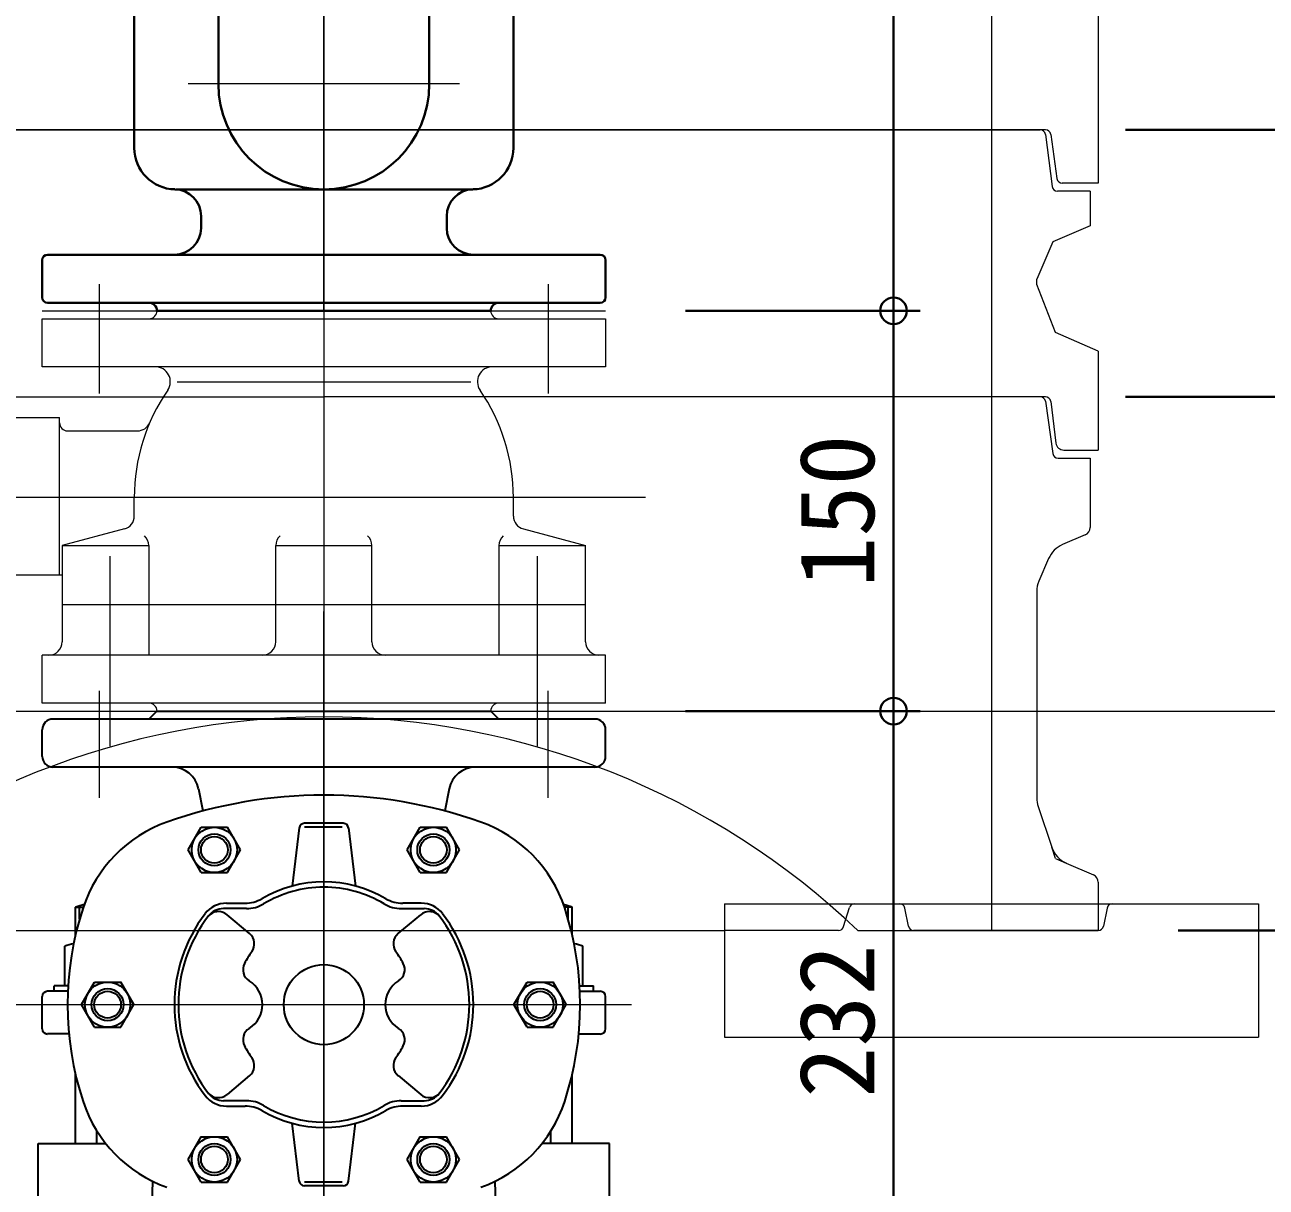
# Model space of a CAD drawing. Units: millimetres at full size, sheet at 1:20. Extents: x -5952 to 5966, y -3160 to 3160.
# Drawn here: x -2075.8 to -1610.8, y 1833.8 to 2269.3 of the extents above; entities that cross this region are included whole.
import ezdxf
from ezdxf.enums import TextEntityAlignment as Align

# ---------------------------------------------------------------- set-up
doc = ezdxf.new("R2010")
doc.units = ezdxf.units.MM
doc.header["$LTSCALE"] = 20
doc.header["$PDMODE"] = 32
doc.header["$PDSIZE"] = 10
for name, color, linetype, lineweight in [('0-5_TEMP01', 3, 'Continuous', 18), ('0-6_T字管', 6, 'Continuous', 35), ('0-7_躯体', 7, 'Continuous', 9), ('0-9_消火栓', 2, 'Continuous', 40), ('0-C_寸法', 1, 'Continuous', 40), ('1-1_補修弁', 7, 'Continuous', 9)]:
    doc.layers.add(name, color=color, linetype=linetype, lineweight=lineweight)
doc.styles.add('ＭＳ ゴシック', font='')
doc.styles.get('ＭＳ ゴシック').set_extended_font_data('MS Gothic')

msp = doc.modelspace()

# ---------------------------------------------------------------- linework, layer by layer
at = {"layer": '0-5_TEMP01'}
for p, q in [((-1963.77, 2462.48), (-1963.77, 2192.48)), ((-1963.77, 2162.18), (-1963.77, 2432.18)), ((-1963.77, 2268.68), (-1963.77, 2098.68)), ((-1963.77, 2262.48), (-1963.77, 1912.48)), ((-1912.95, 2247.18), (-2014.57, 2247.18)), ((-2047.76, 2131.18), (-2047.76, 2172.18)), ((-1879.77, 2172.18), (-1879.77, 2131.18)), ((-1963.77, 2169.87), (-1963.77, 1985.83)), ((-2069.26, 2162.18), (-1858.27, 2162.18)), ((-1963.77, 2162.48), (-1963.77, 1912.48)), ((-1843.26, 2092.18), (-2157.16, 2092.18)), ((-2043.77, 1998.99), (-2043.77, 2070.28)), ((-1883.76, 1998.99), (-1883.76, 2070.28)), ((-1963.77, 1413.99), (-1963.77, 2049.49)), ((-2047.76, 1979.72), (-2047.76, 2019.77)), ((-1879.77, 1979.72), (-1879.77, 2019.77)), ((-3243.76, 2012.18), (-111.07, 2012.18)), ((-1963.77, 1978.32), (-1963.77, 1618.49)), ((-2113.77, 1929.98), (-1813.77, 1929.98)), ((-2090.12, 1902.18), (-1848.52, 1902.18))]:
    msp.add_line(p, q, dxfattribs=at)
at = {"layer": '0-6_T字管'}
for p, q in [((-1862.26, 2009.18), (-2065.26, 2009.18)), ((-2026.27, 2012.18), (-2029.26, 2009.18)), ((-2026.27, 2012.18), (-1901.27, 2012.18)), ((-1901.27, 2012.18), (-1898.27, 2009.18)), ((-2069.26, 1995.19), (-2069.26, 2005.19)), ((-1858.27, 1995.19), (-1858.27, 2005.19)), ((-1862.26, 1991.19), (-2065.26, 1991.19)), ((-2010.71, 1983.07), (-2009.1, 1974.75)), ((-1916.83, 1983.07), (-1918.42, 1974.75)), ((-2014.57, 1960.18), (-2009.66, 1968.67)), ((-2009.66, 1968.67), (-1999.87, 1968.67)), ((-1994.96, 1960.18), (-1999.87, 1968.67)), ((-1972.98, 1968.38), (-1975.61, 1946.63)), ((-1956.94, 1968.67), (-1971.03, 1968.67)), ((-1956.54, 1970.14), (-1970.99, 1970.14)), ((-1954.55, 1968.38), (-1951.92, 1946.63)), ((-1932.56, 1960.18), (-1927.66, 1968.67)), ((-1927.66, 1968.67), (-1917.87, 1968.67)), ((-1912.97, 1960.18), (-1917.87, 1968.67)), ((-2009.66, 1951.7), (-2014.57, 1960.18)), ((-1999.87, 1951.7), (-1994.96, 1960.18)), ((-1927.66, 1951.7), (-1932.56, 1960.18)), ((-1917.87, 1951.7), (-1912.97, 1960.18)), ((-2009.66, 1951.7), (-1999.87, 1951.7)), ((-1927.66, 1951.7), (-1917.87, 1951.7)), ((-2000.26, 1940.18), (-1993.3, 1940.18)), ((-1927.27, 1940.18), (-1934.23, 1940.18)), ((-2056.76, 1928.4), (-2056.76, 1938.68)), ((-2056.76, 1938.68), (-2053.88, 1938.68)), ((-2055.26, 1934.18), (-2055.26, 1938.68)), ((-1992.75, 1938.18), (-2001.39, 1938.18)), ((-1991.59, 1928.79), (-2000.03, 1935.88)), ((-1935.94, 1928.79), (-1927.5, 1935.88)), ((-1934.78, 1938.18), (-1926.14, 1938.18)), ((-1870.77, 1938.68), (-1873.66, 1938.68)), ((-1872.27, 1934.18), (-1872.27, 1938.68)), ((-1870.77, 1928.4), (-1870.77, 1938.68)), ((-2060.77, 1909.18), (-2060.77, 1924.11)), ((-1866.76, 1909.18), (-1866.76, 1924.11)), ((-2059.66, 1907.18), (-2067.27, 1907.18)), ((-2064.76, 1907.18), (-2064.76, 1909.18)), ((-2059.55, 1909.18), (-2064.76, 1909.18)), ((-2054.56, 1902.18), (-2049.66, 1910.67)), ((-2049.66, 1910.67), (-2039.87, 1910.67)), ((-2034.96, 1902.18), (-2039.87, 1910.67)), ((-1892.57, 1902.18), (-1887.66, 1910.67)), ((-1887.66, 1910.67), (-1877.86, 1910.67)), ((-1872.96, 1902.18), (-1877.86, 1910.67)), ((-1867.97, 1909.18), (-1862.76, 1909.18)), ((-1867.88, 1907.18), (-1860.26, 1907.18)), ((-1862.76, 1907.18), (-1862.76, 1909.18)), ((-2069.26, 1893.18), (-2069.26, 1905.19)), ((-2049.66, 1893.69), (-2054.56, 1902.18)), ((-2039.87, 1893.69), (-2034.96, 1902.18)), ((-1887.66, 1893.69), (-1892.57, 1902.18)), ((-1877.86, 1893.69), (-1872.96, 1902.18)), ((-1858.27, 1893.18), (-1858.27, 1905.19)), ((-2049.66, 1893.69), (-2039.87, 1893.69)), ((-1887.66, 1893.69), (-1877.86, 1893.69)), ((-2059.24, 1891.19), (-2067.27, 1891.19)), ((-1868.29, 1891.19), (-1860.26, 1891.19)), ((-2056.76, 1850.19), (-2056.76, 1875.97)), ((-1991.59, 1875.58), (-2000.03, 1868.49)), ((-1935.94, 1875.58), (-1927.5, 1868.49)), ((-1870.77, 1850.19), (-1870.77, 1875.97)), ((-1992.75, 1866.19), (-2001.39, 1866.19)), ((-1934.78, 1866.19), (-1926.14, 1866.19)), ((-2000.26, 1864.19), (-1993.3, 1864.19)), ((-1927.27, 1864.19), (-1934.23, 1864.19)), ((-1972.98, 1835.99), (-1975.61, 1857.73)), ((-1954.55, 1835.99), (-1951.92, 1857.73)), ((-2048.76, 1850.19), (-2048.76, 1854.85)), ((-1994.96, 1844.18), (-1999.87, 1852.67)), ((-1912.97, 1844.18), (-1917.87, 1852.67)), ((-1878.76, 1850.19), (-1878.76, 1854.85)), ((-2070.77, 1814.19), (-2070.77, 1850.19)), ((-2070.77, 1850.19), (-2045.48, 1850.19)), ((-1856.77, 1850.19), (-1882.06, 1850.19)), ((-1856.77, 1814.19), (-1856.77, 1850.19)), ((-2009.66, 1835.7), (-2014.57, 1844.18)), ((-1999.87, 1835.7), (-1994.96, 1844.18)), ((-1927.66, 1835.7), (-1932.56, 1844.18)), ((-1917.87, 1835.7), (-1912.97, 1844.18)), ((-2028.39, 1818.72), (-2027.85, 1836.02)), ((-2009.66, 1835.7), (-1999.87, 1835.7)), ((-1956.94, 1835.7), (-1971.03, 1835.7)), ((-1956.54, 1834.23), (-1970.99, 1834.23)), ((-1927.66, 1835.7), (-1917.87, 1835.7)), ((-1899.14, 1818.72), (-1899.67, 1836.02))]:
    msp.add_line(p, q, dxfattribs=at)
for points in [[(-2014.57, 1844.18), (-2009.66, 1852.67), (-1999.87, 1852.67)], [(-1932.56, 1844.18), (-1927.66, 1852.67), (-1917.87, 1852.67)]]:
    msp.add_lwpolyline(points, dxfattribs=at)
for centre, radius in [((-2004.77, 1960.18), 8.48), ((-1922.76, 1960.18), 8.48), ((-2004.77, 1960.18), 6), ((-2004.77, 1960.18), 5), ((-1922.76, 1960.18), 6), ((-1922.76, 1960.18), 5), ((-1963.77, 1902.18), 15), ((-2044.76, 1902.18), 8.48), ((-2044.76, 1902.18), 6), ((-2044.76, 1902.18), 5), ((-1882.76, 1902.18), 8.48), ((-1882.76, 1902.18), 6), ((-1882.76, 1902.18), 5), ((-2004.77, 1844.18), 8.48), ((-1922.76, 1844.18), 8.48), ((-2004.77, 1844.18), 6), ((-2004.77, 1844.18), 5), ((-1922.76, 1844.18), 6), ((-1922.76, 1844.18), 5)]:
    msp.add_circle(centre, radius, dxfattribs=at)
for centre, radius, start, end in [((-2065.26, 2005.19), 4, 90, 180), ((-1862.26, 2005.19), 4, 0, 90), ((-2065.26, 1995.19), 4, 180, 270), ((-1862.26, 1995.19), 4, 270, 0), ((-2020.53, 1981.18), 10, 10.886, 90), ((-1907, 1981.18), 10, 90, 169.114), ((-1963.77, 1804.68), 176, 70.493, 109.507), ((-2005.51, 1922.51), 51, 109.507, 161.778), ((-1970.99, 1968.13), 2, 90, 173.107), ((-1956.54, 1968.13), 2, 6.893, 90), ((-1922.02, 1922.51), 51, 18.222, 70.493), ((-1963.77, 1902.18), 46, 59.683, 120.317), ((-1963.77, 1902.18), 44, 90, 120.862), ((-1963.77, 1902.18), 44, 59.138, 90), ((-2048.76, 1918.1), 22.09, 102.472, 111.239), ((-2000.26, 1930.19), 10, 90, 142.505), ((-1993.3, 1952.68), 12.5, 270, 300.317), ((-1992.75, 1950.68), 12.5, 270, 300.862), ((-1934.78, 1950.68), 12.5, 239.138, 270), ((-1934.23, 1952.68), 12.5, 239.683, 270), ((-1927.27, 1930.19), 10, 37.495, 90), ((-1878.76, 1918.1), 22.09, 68.761, 77.528), ((-1943.77, 1902.18), 116, 161.778, 198.222), ((-1963.77, 1902.18), 56, 142.505, 217.495), ((-1963.77, 1902.18), 54.5, 142.372, 217.628), ((-2003.24, 1932.05), 5, 50, 142.895), ((-2001.39, 1931.18), 7, 90, 142.372), ((-1924.29, 1932.05), 5, 37.105, 130), ((-1926.14, 1931.18), 7, 37.628, 90), ((-1963.77, 1902.18), 54.5, 322.372, 37.628), ((-1963.77, 1902.18), 56, 322.505, 37.495), ((-1983.76, 1902.18), 116, 341.778, 18.222), ((-2054.77, 1907.86), 17.33, 99.1, 110.256), ((-1994.8, 1924.96), 5, 323.723, 50), ((-1932.73, 1924.96), 5, 130, 216.277), ((-1872.76, 1907.86), 17.33, 69.744, 80.9), ((-1963.77, 1902.18), 33.5, 143.723, 152.533), ((-1963.77, 1902.18), 33.5, 27.467, 36.277), ((-1989.06, 1915.33), 5, 152.533, 238.005), ((-1938.48, 1915.33), 5, 301.995, 27.467), ((-1997.27, 1902.18), 10.5, 301.995, 58.005), ((-1930.26, 1902.18), 10.5, 121.995, 238.005), ((-2067.27, 1905.19), 2, 90, 180), ((-1860.26, 1905.19), 2, 0, 90), ((-2067.27, 1893.18), 2, 180, 270), ((-1989.06, 1889.04), 5, 121.995, 207.467), ((-1938.48, 1889.04), 5, 332.533, 58.005), ((-1860.26, 1893.18), 2, 270, 0), ((-1963.77, 1902.18), 33.5, 207.467, 216.277), ((-1963.77, 1902.18), 33.5, 323.723, 332.533), ((-1994.8, 1879.4), 5, 310, 36.277), ((-1932.73, 1879.4), 5, 143.723, 230), ((-2003.24, 1872.32), 5, 217.105, 310), ((-1924.29, 1872.32), 5, 230, 322.895), ((-2005.51, 1881.86), 51, 198.222, 250.493), ((-2000.26, 1874.18), 10, 217.495, 270), ((-2001.39, 1873.19), 7, 217.628, 270), ((-1992.75, 1853.69), 12.5, 59.138, 90), ((-1963.77, 1902.18), 44, 239.138, 300.862), ((-1934.78, 1853.69), 12.5, 90, 120.862), ((-1927.27, 1874.18), 10, 270, 322.505), ((-1926.14, 1873.19), 7, 270, 322.372), ((-1922.02, 1881.86), 51, 289.507, 341.778), ((-1993.3, 1851.69), 12.5, 59.683, 90), ((-1963.77, 1902.18), 46, 239.683, 300.317), ((-1934.23, 1851.69), 12.5, 90, 120.317), ((-1970.99, 1836.23), 2, 186.893, 270), ((-1956.54, 1836.23), 2, 270, 353.107)]:
    msp.add_arc(centre, radius, start, end, dxfattribs=at)
at = {"layer": '0-7_躯体'}
for p, q in [((-1713.77, 2429.98), (-1713.77, 2229.98)), ((-1673.76, 2273.19), (-1673.76, 2229.98)), ((-2234.03, 2229.98), (-1963.77, 2229.98)), ((-1963.77, 2229.98), (-2232.01, 2229.98)), ((-1693.51, 2229.98), (-1963.77, 2229.98)), ((-1963.77, 2229.98), (-1695.52, 2229.98)), ((-1713.77, 2229.98), (-1713.77, 2129.98)), ((-1693.54, 2228.24), (-1690.99, 2208.72)), ((-1691.53, 2228.26), (-1689.2, 2211.7)), ((-1673.76, 2229.98), (-1673.76, 2209.99)), ((-1673.76, 2209.99), (-1687.22, 2209.99)), ((-1676.77, 2206.99), (-1689.01, 2206.99)), ((-1676.77, 2206.99), (-1676.77, 2193.99)), ((-1676.77, 2193.99), (-1690.77, 2187.99)), ((-1690.77, 2187.99), (-1696.76, 2173.99)), ((-1696.76, 2171.99), (-1696.76, 2173.99)), ((-1689.76, 2153.99), (-1696.76, 2171.99)), ((-1673.76, 2146.99), (-1689.76, 2153.99)), ((-1673.76, 2146.99), (-1673.76, 2109.99)), ((-2234, 2129.98), (-1963.77, 2129.98)), ((-1693.53, 2129.98), (-1963.77, 2129.98)), ((-1713.77, 2129.98), (-1713.77, 1929.98)), ((-1693.52, 2128.26), (-1690.77, 2108.71)), ((-1691.54, 2128.23), (-1689.59, 2112.61)), ((-1688.8, 2106.99), (-1676.77, 2106.99)), ((-1688.8, 2106.99), (-1676.77, 2106.99)), ((-1686.62, 2109.99), (-1673.76, 2109.99)), ((-1676.77, 2106.99), (-1676.77, 2080.96)), ((-1678.59, 2078.2), (-1687.09, 2074.56)), ((-1692.34, 2069.3), (-1695.96, 2060.87)), ((-1696.76, 2056.93), (-1696.76, 1979.61)), ((-1696.25, 1976.44), (-1691.17, 1961.2)), ((-1689.76, 1956.98), (-1691.17, 1961.2)), ((-1673.76, 1948.02), (-1673.76, 1929.98)), ((-1813.77, 1939.99), (-1613.77, 1939.99)), ((-1813.77, 1939.99), (-1813.77, 1889.99)), ((-1613.77, 1939.99), (-1613.77, 1889.99)), ((-1769.1, 1931.41), (-1766.96, 1938.56)), ((-1744.85, 1931.59), (-1746.21, 1938.37)), ((-1670.45, 1938.37), (-1671.81, 1931.59)), ((-1771.02, 1929.98), (-1813.77, 1929.98)), ((-1763.77, 1929.98), (-1673.76, 1929.98)), ((-1673.76, 1929.98), (-1742.89, 1929.98)), ((-1813.77, 1889.99), (-1613.77, 1889.99))]:
    msp.add_line(p, q, dxfattribs=at)
msp.add_lwpolyline([(-1689.76, 1956.98), (-1685.7, 1955.2), (-1675.57, 1950.77)], dxfattribs=at)
for centre, radius, start, end in [((-1695.52, 2227.98), 2, 7.431, 90), ((-1693.51, 2227.98), 2, 7.999, 90), ((-1689.01, 2208.98), 2, 187.431, 270), ((-1687.22, 2211.99), 2, 187.999, 270), ((-1695.51, 2127.98), 2, 7.999, 90), ((-1693.53, 2127.98), 2, 7.124, 90), ((-1686.62, 2112.99), 3, 187.126, 270), ((-1688.8, 2108.98), 2, 187.999, 270), ((-1679.77, 2080.96), 3, 293.199, 0), ((-1683.15, 2065.36), 10, 113.198, 156.801), ((-1686.77, 2056.93), 10, 156.801, 180), ((-1963.77, 1719.99), 290, 90, 133.603), ((-1963.77, 1719.99), 290, 46.397, 90), ((-1686.77, 1979.61), 10, 180, 198.435), ((-1681.68, 1964.36), 10, 198.435, 246.371), ((-1676.77, 1948.02), 3, 0, 66.371), ((-1765.04, 1937.99), 2, 90, 163.3), ((-1748.17, 1937.99), 2, 11.309, 90), ((-1668.49, 1937.99), 2, 90, 168.69), ((-1771.02, 1931.98), 2, 270, 343.3), ((-1742.89, 1931.98), 2, 191.309, 270), ((-1673.76, 1931.98), 2, 270, 348.69)]:
    msp.add_arc(centre, radius, start, end, dxfattribs=at)
at = {"layer": '0-9_消火栓'}
for p, q in [((-2003.27, 2299.18), (-2003.27, 2247.18)), ((-1924.27, 2299.18), (-1924.27, 2247.18)), ((-2034.77, 2223.19), (-2034.77, 2273.39)), ((-1892.76, 2223.19), (-1892.76, 2273.39)), ((-2019.27, 2207.69), (-1908.27, 2207.69)), ((-2009.77, 2193.18), (-2009.77, 2197.69)), ((-1917.76, 2193.18), (-1917.76, 2197.69)), ((-2069.26, 2167.18), (-2069.26, 2181.18)), ((-1860.26, 2183.18), (-2067.27, 2183.18)), ((-1858.27, 2167.18), (-1858.27, 2181.18)), ((-1860.26, 2165.18), (-2067.27, 2165.18)), ((-1901.27, 2162.18), (-2026.27, 2162.18))]:
    msp.add_line(p, q, dxfattribs=at)
for centre, radius, start, end in [((-1963.77, 2247.18), 39.5, 180, 0), ((-2019.27, 2223.19), 15.5, 180, 268.876), ((-1908.27, 2223.19), 15.5, 271.124, 0), ((-2019.76, 2197.69), 10, 0, 88.876), ((-1907.76, 2197.69), 10, 91.124, 180), ((-2019.76, 2193.18), 10, 270, 0), ((-1907.76, 2193.18), 10, 180, 270), ((-2067.27, 2181.18), 2, 90, 180), ((-1860.26, 2181.18), 2, 0, 90), ((-2067.27, 2167.18), 2, 180, 270), ((-1860.26, 2167.18), 2, 270, 0), ((-2029.26, 2162.18), 3, 0, 90), ((-1898.27, 2162.18), 3, 90, 180)]:
    msp.add_arc(centre, radius, start, end, dxfattribs=at)
at = {"layer": '0-C_寸法'}
for p, q in [((-1750.41, 2432.18), (-1750.41, 2162.18)), ((-1663.53, 2229.98), (-1443.92, 2229.98)), ((-1663.51, 2229.98), (-1443.92, 2229.98)), ((-1828.27, 2162.18), (-1740.41, 2162.18)), ((-1828.27, 2162.18), (-1740.41, 2162.18)), ((-1750.41, 2162.18), (-1750.41, 2012.18)), ((-1663.53, 2129.98), (-1443.92, 2129.98)), ((-1663.53, 2129.98), (-1443.92, 2129.98)), ((-1828.27, 2012.18), (-1740.41, 2012.18)), ((-1828.27, 2012.18), (-1740.41, 2012.18)), ((-1750.41, 2012.18), (-1750.41, 1779.98)), ((-1643.77, 1929.98), (-1345.62, 1929.98)), ((-1643.77, 1929.98), (-1443.92, 1929.98)), ((-1615, 1929.98), (-1443.92, 1929.98))]:
    msp.add_line(p, q, dxfattribs=at)
for p in [(-1750.41, 2162.18), (-1750.41, 2012.18)]:
    msp.add_point(p, dxfattribs=at)
at = {"layer": '1-1_補修弁'}
for p, q in [((-2026.27, 2162.18), (-1901.27, 2162.18)), ((-2069.26, 2159.18), (-1858.27, 2159.18)), ((-2069.26, 2141.18), (-2069.26, 2159.18)), ((-1858.27, 2159.18), (-1858.27, 2141.18)), ((-1858.27, 2141.18), (-2069.26, 2141.18)), ((-2018.77, 2135.61), (-1908.76, 2135.61)), ((-2094.76, 2122.18), (-2062.76, 2122.18)), ((-2062.76, 2063.18), (-2062.76, 2122.18)), ((-2059.77, 2117.18), (-2033.6, 2117.18)), ((-2034.77, 2085.26), (-2034.77, 2092.18)), ((-1892.76, 2085.26), (-1892.76, 2092.18)), ((-2038.47, 2080.42), (-2061.76, 2074.18)), ((-1889.06, 2080.42), (-1865.77, 2074.18)), ((-2061.76, 2074.18), (-2061.76, 2038.18)), ((-2061.76, 2074.18), (-2029.34, 2074.18)), ((-2029.34, 2074.18), (-2029.34, 2033.18)), ((-1981.77, 2074.18), (-1945.77, 2074.18)), ((-1981.77, 2038.18), (-1981.77, 2074.18)), ((-1945.77, 2038.18), (-1945.77, 2074.18)), ((-1898.2, 2074.18), (-1898.2, 2033.18)), ((-1898.2, 2074.18), (-1865.77, 2074.18)), ((-1865.77, 2038.18), (-1865.77, 2074.18)), ((-2094.76, 2063.18), (-2061.76, 2063.18)), ((-2061.76, 2052.18), (-1865.77, 2052.18)), ((-1858.27, 2033.18), (-2069.26, 2033.18)), ((-2069.26, 2015.18), (-2069.26, 2033.18)), ((-1858.27, 2015.18), (-1858.27, 2033.18)), ((-1858.27, 2015.18), (-2069.26, 2015.18)), ((-1901.27, 2012.18), (-2026.27, 2012.18))]:
    msp.add_line(p, q, dxfattribs=at)
for centre, radius, start, end in [((-2029.26, 2162.18), 3, 270, 0), ((-1898.27, 2162.18), 3, 180, 270), ((-2026.85, 2135.61), 5.58, 325.458, 90), ((-1900.68, 2135.61), 5.58, 90, 214.542), ((-1963.77, 2092.18), 71, 145.458, 180), ((-1963.77, 2092.18), 71, 0, 34.542), ((-2059.77, 2120.19), 3, 180, 270), ((-2033.6, 2122.18), 5, 270, 336.75), ((-2039.76, 2085.26), 5, 285, 0), ((-1887.76, 2085.26), 5, 180, 255), ((-2034.34, 2074.18), 5, 0, 47.288), ((-1976.77, 2074.18), 5, 132.712, 180), ((-1950.77, 2074.18), 5, 0, 47.288), ((-1893.2, 2074.18), 5, 132.712, 180), ((-2066.76, 2038.18), 5, 270, 0), ((-1986.77, 2038.18), 5, 270, 0), ((-1940.77, 2038.18), 5, 180, 270), ((-1860.77, 2038.18), 5, 180, 270), ((-2029.26, 2012.18), 3, 0, 90), ((-1898.27, 2012.18), 3, 90, 180)]:
    msp.add_arc(centre, radius, start, end, dxfattribs=at)

# ---------------------------------------------------------------- texts
at = {"layer": '0-C_寸法', "style": 'ＭＳ ゴシック'}
for s, p in [('150', (-1749.19, 2058.38)), ('232', (-1749.19, 1867.28))]:
    msp.add_text(s, height=28.15, rotation=90, dxfattribs=at).set_placement(p, align=Align.BOTTOM_LEFT)

doc.saveas('drawing.dxf')
